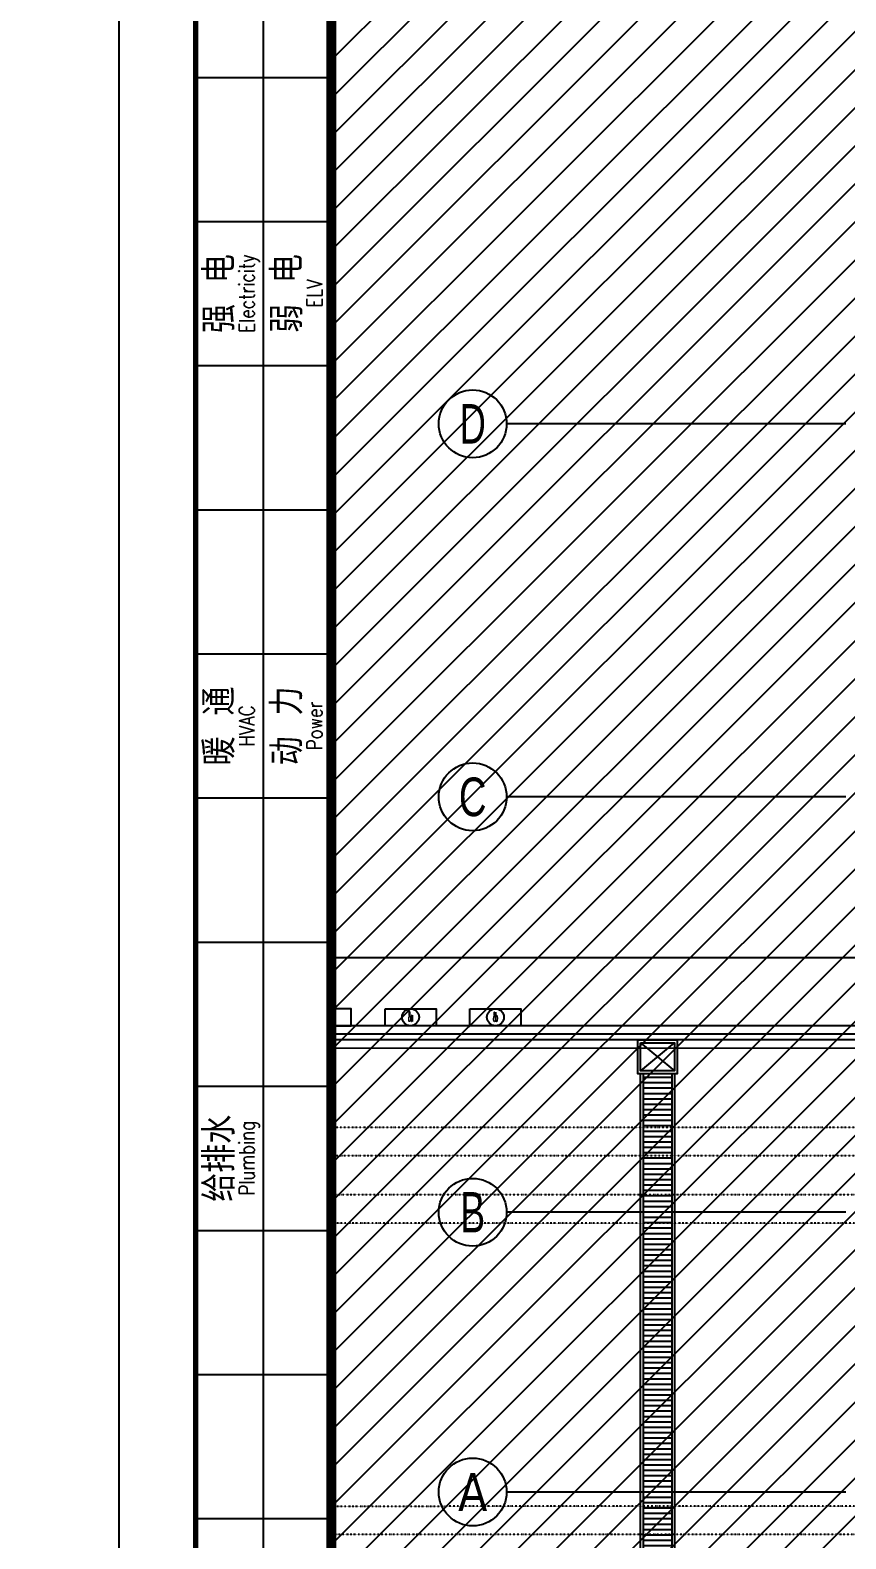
# Model space of a CAD drawing. Extents: x -12047294 to -5625356, y -1456591 to -622873.
# Drawn here: x -5827320 to -5812892, y -754052 to -727359 of the extents above; entities that cross this region are included whole.
import ezdxf
from ezdxf.enums import TextEntityAlignment as Align
from ezdxf.xclip import XClip

# ---------------------------------------------------------------- set-up
doc = ezdxf.new("R2010")
doc.units = 0
doc.header["$LTSCALE"] = 10
doc.header["$MEASUREMENT"] = 0
doc.header["$XCLIPFRAME"] = 2
for name, pattern in [('CONTINOUS', [0]), ('DASH', [0.35, 0.25, -0.1]), ('DIVIDE2', [0.625, 0.25, -0.125, 0, -0.125, 0, -0.125])]:
    doc.linetypes.add(name, pattern=pattern)
for name, color, linetype in [('A-DECORATIVE_装饰板_', 191, 'Continuous'), ('A-DIMAXIS', 3, 'Continuous'), ('A-DITCH_路边沟_', 154, 'Continuous'), ('A-LINE_车行道边线_', 6, 'Continuous'), ('A-PUB_HATCH', 8, 'Continuous'), ('A-STRUCTURE_结构线_', 40, 'CONTINOUS'), ('A-TEXTROOM-报建', 210, 'Continuous'), ('A-风道', 150, 'DASH'), ('A2-边沟', 152, 'Continuous'), ('AXIS_TEXT', 7, 'Continuous'), ('EQUIP-楼控', 3, 'Continuous'), ('EQUIP-箱柜', 3, 'Continuous'), ('S-4照明箱', 127, 'Continuous'), ('图框', 7, 'Continuous')]:
    doc.layers.add(name, color=color, linetype=linetype)
doc.styles.add('_TCH_AXIS', font='tjromand.shx', dxfattribs={"bigfont": 'tjhts.shx'})
doc.styles.add('COMPLEX', font='COMPLEX')
doc.styles.add('SMEDI', font='simplex.shx', dxfattribs={"width": 0.75, "bigfont": 'tjhts.shx'})
doc.styles.add('TKZ1_tjhts.shx', font='tjromant.shx', dxfattribs={"bigfont": 'tjhts.shx'})
doc.styles.add('TKZ2_tjkts.shx', font='tjromant.shx', dxfattribs={"bigfont": 'tjkts.shx'})

# ---------------------------------------------------------------- blocks, each defined once
blk = doc.blocks.new('监控设施')
at = {"layer": 'EQUIP-楼控'}
blk.add_lwpolyline([(0, 0), (900, 0), (900, -300), (0, -300)], close=True, dxfattribs=at)
blk.add_circle((450, -150), 150, dxfattribs=at)
at = {"layer": 'EQUIP-楼控', "style": 'SMEDI', "width": 0.4352678571680619}
blk.add_text('8a', height=171.4246949044535, rotation=359.9994758396491, dxfattribs=at).set_placement((410.8491508290172, -224.9560163132846, -1258.595299698594), (490.4391877502202, -224.9567444287241, -1258.595299698594), align=Align.FIT)
blk = doc.blocks.new('广播箱柜')
at = {"layer": 'EQUIP-楼控'}
blk.add_lwpolyline([(0, 0), (900, 0), (900, -300), (0, -300)], close=True, dxfattribs=at)
blk.add_circle((450, -150), 149.9999999999999, dxfattribs=at)
at = {"layer": 'EQUIP-楼控', "style": 'SMEDI', "width": 0.4352678571680622}
blk.add_text('8b', height=171.4246949044534, rotation=359.9994758396491, dxfattribs=at).set_placement((410.8491508290172, -224.9560163132846, -1258.595299698594), (490.4391877502202, -224.9567444287241, -1258.595299698594), align=Align.FIT)
blk = doc.blocks.new('JBX')
at = {"layer": 'S-4照明箱'}
blk.add_lwpolyline([(-450, 0), (450, 0), (450, 300), (-450, 300)], close=True, dxfattribs=at)
blk.add_circle((1.433030754327774, 186.1360360011458), 157.5, dxfattribs=at)
at = {"layer": 'S-4照明箱', "style": 'SMEDI', "width": 1.142857142857143}
blk.add_text('4', height=164.0979538615228, dxfattribs=at).set_placement((-45.45209892039301, 104.0870590703844), (48.31816042904858, 104.0870590703844), align=Align.FIT)
blk = doc.blocks.new('FDFe23wdwd3234')
at = {"layer": 'A-PUB_HATCH'}
h = blk.add_hatch(dxfattribs=at)
h.set_pattern_fill('LINE', color=156, scale=99.99999999999963)
h.set_pattern_definition([(0, (-67036810.12401464, -9665284.70808288), (0, 95.24999999999966), [])])
h.paths.add_polyline_path([(-26583.73005020805, 7550.261420203838), (-26083.7300501857, 7550.261420203838), (-26083.17330809124, -1350.349850592669), (-26583.17330810614, -1350.349850592669)])
at = {"layer": 'A-DECORATIVE_装饰板_', "color": 156}
blk.add_line((-8801.055394502357, 8250.979877531994), (-35500.48067288287, 8249.885783143809), dxfattribs=at)
at = {"layer": 'A-DITCH_路边沟_', "color": 156}
blk.add_line((-8801.055394502357, 8000.979877531993), (-35500.48053881712, 7999.885783143807), dxfattribs=at)
for points in [[(-26633.17330836691, -1350.375763993244), (-26633.17330804654, 7550.261420203838)], [(-26583.17330809124, -1350.373408229556), (-26583.17330810614, 7550.261420203838)], [(-26083.17330812104, 7550.261420203838), (-26083.17330809124, -1350.349850592669)], [(-26033.17330768891, 7550.261420203838), (-26033.17330993898, -1350.34749482898)]]:
    blk.add_lwpolyline(points, dxfattribs=at)
at = {"layer": 'A-LINE_车行道边线_', "color": 156}
blk.add_line((-8801.061541231351, 8150.979877405334), (-35500.48668554612, 8149.885783017147), dxfattribs=at)
at = {"layer": 'A-STRUCTURE_结构线_', "color": 156}
for p, q in [((-8801.061541231351, 9600.979877405336), (-35500.48681961186, 9599.88578301715)), ((-8801.061541231351, 8400.979877405334), (-35500.48681961186, 8399.885783017147))]:
    blk.add_line(p, q, dxfattribs=at)
at = {"layer": 'A-风道', "color": 156, "linetype": 'DIVIDE2'}
for p, q in [((-8800.987780468538, 6600.979878915939), (-35500.41305884904, 6599.885784527753)), ((-8800.967291371897, 6100.979879335036), (-35500.39256975241, 6099.885784946848))]:
    blk.add_line(p, q, dxfattribs=at)
for points in [[(-3212.821521410719, 5406.85527074011), (-37430.16623912938, 5406.85527074011)], [(-3712.821521410719, 4906.85527074011), (-37430.16623912938, 4906.85527074011)], [(-3712.821521410719, -93.33293708181007), (-37430.16623912938, -106.0246730777435)], [(-3212.821521410719, -593.1447292598896), (-37430.16623912938, -606.0246730777435)]]:
    blk.add_lwpolyline(points, dxfattribs=at)
at = {"layer": 'A2-边沟', "color": 156}
for p, q in [((-26036.93562974967, 8100.261420203839), (-26633.88718352653, 7600.261420203839)), ((-26633.7300502006, 8100.261420226191), (-26033.7300502006, 7600.261420203839))]:
    blk.add_line(p, q, dxfattribs=at)
blk.add_lwpolyline([(-26683.7300502006, 8150.261420203838), (-25983.7300502006, 8150.261420203838), (-25983.7300502006, 7550.261420203838), (-26683.7300502006, 7550.261420203838)], close=True, dxfattribs=at)
blk.add_lwpolyline([(-26633.7300502006, 8100.261420203839), (-26033.7300502006, 8100.261420203839), (-26033.7300502006, 7600.261420203839), (-26633.7300502006, 7600.261420203839), (-26633.7300502006, 8100.261420203839)], dxfattribs=at)
at = {"layer": 'EQUIP-楼控', "color": 156}
blk.add_blockref('监控设施', (-31150.69946131296, 8700.257847639268), dxfattribs=at)
at = {"layer": 'EQUIP-箱柜', "color": 156, "extrusion": (-1.29335386e-07, 0.0031561994628212, 0.9999950191900628), "rotation": 0.0023478892222135}
blk.add_blockref('广播箱柜', (-29650.69882563989, 8700.197569226046, 26.51666603221081), dxfattribs=at)
at = {"layer": 'S-4照明箱', "color": 156}
blk.add_blockref('JBX', (-32200.71191059985, 8400.175904151518), dxfattribs=at)
blk = doc.blocks.new('2015建筑类图框_A0')
for p, q in [((17, 32.99999999999818), (17.00000000000011, 337.9999999999982)), ((9.000000000000114, 269.9999999999986), (25.00000000000011, 269.9999999999986)), ((9.000000000000114, 252.9999999999986), (25.00000000000011, 252.9999999999986)), ((9.000000000000114, 235.9999999999986), (25.00000000000011, 235.9999999999986)), ((9.000000000000114, 218.9999999999987), (25.00000000000011, 218.9999999999987)), ((9.000000000000114, 201.9999999999986), (25.00000000000011, 201.9999999999986)), ((9.000000000000114, 184.9999999999986), (25.00000000000011, 184.9999999999986)), ((9.000000000000114, 167.9999999999986), (25.00000000000011, 167.9999999999986)), ((9.000000000000114, 150.9999999999986), (25.00000000000011, 150.9999999999986)), ((9.000000000000114, 133.9999999999986), (25.00000000000011, 133.9999999999986)), ((9, 116.9999999999986), (25, 116.9999999999986)), ((9, 99.99999999999865), (25, 99.99999999999865))]:
    blk.add_line(p, q)
at = {"const_width": 1.199999999999999}
blk.add_lwpolyline([(24.99999999999943, 831), (1178.999999999999, 830.9999999999995), (1178.999999999999, 9.999999999999543), (25, 10), (24.99999999999943, 831)], close=True, dxfattribs=at)
at = {"layer": '图框'}
blk.add_line((0, 0), (3.411e-13, 841), dxfattribs=at)
at = {"layer": '图框', "const_width": 0.6}
blk.add_lwpolyline([(25, 10), (9.000000000000682, 10), (9.000000000000114, 337.9999999999982), (25.00000000000011, 337.9999999999982)], dxfattribs=at)
at = {"style": 'TKZ2_tjkts.shx', "width": 0.8}
for s, p in [('Electricity', (15.02442375687894, 244.4999999999986)), ('ELV', (23.02442375687872, 244.4999999999986)), ('HVAC', (15.02442375687906, 193.4999999999995)), ('Power', (23.02442375687838, 193.4999999999986)), ('Plumbing', (15.02442375687872, 142.4999999999995))]:
    blk.add_text(s, height=1.8, rotation=90, dxfattribs=at).set_placement(p, align=Align.MIDDLE_CENTER)
at = {"style": 'TKZ2_tjkts.shx'}
for s, p in [('强 电', (11.79339965045199, 244.4999999999986)), ('弱 电', (19.79339965045176, 244.4999999999982)), ('暖 通', (11.7933996504521, 193.4999999999986)), ('动 力', (19.79339965045142, 193.4999999999986)), ('给排水', (11.79339965045176, 142.4999999999986))]:
    blk.add_text(s, height=3.6, rotation=90, dxfattribs=at).set_placement(p, align=Align.MIDDLE_CENTER)
at = {"style": 'TKZ1_tjhts.shx', "flags": 1}
for tag, p in [('CLIENT', (1138.999999998658, 392.8777875454475)), ('PROJETNAME', (1138.999999998659, 295.7170680904646)), ('SHEETTITLE', (1138.999999998659, 138.3064890712576))]:
    blk.add_attdef(tag, text='', height=5, dxfattribs=at).set_placement(p, align=Align.MIDDLE_CENTER)
at = {"style": 'TKZ1_tjhts.shx'}
for tag, height, p in [('SUB-PROJECT', 3.6, (1148.999999998994, 282.000002223841)), ('SPRONO', 3, (1168.852846214811, 271.4638001611211)), ('DISLIN', 3.6, (1129.113861318944, 125.0165517710425)), ('STAGE', 3.6, (1168.846431443478, 124.5911853885745)), ('REV', 3, (1168.42072034003, 115.0912753739271)), ('SHENO', 3, (1128.971955013341, 114.0987443765084))]:
    blk.add_attdef(tag, text='', height=height, dxfattribs=at).set_placement(p, align=Align.MIDDLE_CENTER)
at = {"style": 'TKZ1_tjhts.shx', "width": 0.6}
blk.add_attdef('PRONO', text='', height=3, dxfattribs=at).set_placement((1129.120276090275, 271.7709236738551), align=Align.MIDDLE_CENTER)
blk = doc.blocks.new('*U174')
at = {"layer": '图框'}
blk.add_blockref('2015建筑类图框_A0', (0, 0), dxfattribs=at)
blk = doc.blocks.new('_AXISO')
blk.add_circle((0, 0), 0.5)
at = {"layer": 'AXIS_TEXT', "style": 'COMPLEX', "width": 1.041666666666666}
blk.add_attdef('A', text='', height=0.56, dxfattribs=at).set_placement((-0.25, -0.28), (0.25, -0.28), align=Align.FIT)

msp = doc.modelspace()

# ---------------------------------------------------------------- hatches: boundary and pattern name
at = {"layer": 'A-TEXTROOM-报建'}
h = msp.add_hatch(dxfattribs=at)
h.set_pattern_fill('ANSI31', color=156, scale=300)
h.set_pattern_definition([(45, (6459.619394076987, 6.519258000000002e-09), (-336.7596045400932, 336.7596045400933), [])])
edge = h.paths.add_edge_path(flags=16)
edge.add_arc((-5789890.132327908, -733372.8536264246), 19800.26091907911, 180.000016833296, 210.3318238795437)
edge.add_line((-5806980.038232072, -743372.1260324741), (-5798690.907261609, -743374.9611157838))
edge.add_arc((-5798679.070719592, -768353.958319008), 24979.00000765464, 71.82958844638591, 90.02715016320337, ccw=False)
edge.add_arc((-5798679.070721, -768353.9583170724), 24979.00000625385, 46.40636196379961, 71.82958844193843, ccw=False)
edge.add_arc((-5761511.422679141, -729209.4340286279), 29000.00000031417, 226.5507286022982, 235.7234438162405)
edge.add_line((-5777843.874263518, -753172.9693534138), (-5734626.487033113, -753172.359811897))
edge.add_line((-5734626.487033113, -753172.359811897), (-5734626.636527522, -742572.9868038807))
edge.add_line((-5734626.636527522, -742572.9868038807), (-5724090.313392124, -742573.2344917456))
edge.add_line((-5724090.313392124, -742573.2344917456), (-5724090.313392124, -706872.9591507564))
edge.add_line((-5724090.313392124, -706872.9591507564), (-5715090.371727741, -706872.9591508756))
edge.add_line((-5715090.371727741, -706872.9591508756), (-5715090.371727741, -697848.8849369201))
edge.add_arc((-5806750.55763579, -701974.8211650274), 91753.00011692576, 2.577337801971878, 4.963321135910387)
edge.add_arc((-5757072.824562837, -697881.7616733047), 41907.99999741253, 5.264520637321024, 17.98610178371848)
edge.add_arc((-5817479.256922604, -718426.1172133742), 105710.0000022338, 18.46725138437174, 21.43718532617446)
edge.add_arc((-5747881.983786687, -689052.1980597104), 30251.99999639568, 17.8262185800344, 40.55904766200953)
edge.add_arc((-5746701.096957909, -686704.3251357946), 27846.71451721909, 38.46829706095653, 72.8207540943742)
edge.add_arc((-5793741.701094583, -821555.8156701587), 170652.4493144849, 71.10420003610355, 72.75697790007004)
edge.add_line((-5743156.003848745, -658573.1610986205), (-5782091.305972605, -658573.1610986205))
edge.add_line((-5782091.305972605, -658573.1610986205), (-5782091.305972605, -664172.8504494192))
edge.add_line((-5782091.305972605, -664172.8504494192), (-5804290.405290081, -664172.8502521688))
edge.add_line((-5804290.405290081, -664172.8502521688), (-5804290.407255813, -680572.7724047886))
edge.add_line((-5804290.407255813, -680572.7724047886), (-5809690.40989393, -680572.771757445))
edge.add_line((-5809690.40989393, -680572.771757445), (-5809690.393246985, -733372.8594436708))
h.paths.add_polyline_path([(-5821993.283692228, -644043.684593948), (-5678940.272968142, -644043.684593948), (-5678940.272968142, -767193.6845939481), (-5821993.283692228, -767193.6845939481)])

# ---------------------------------------------------------------- linework, layer by layer
at = {"layer": 'A-DIMAXIS'}
for p, q in [((-5812892.339411306, -734323.4332680913), (-5818892.339411307, -734323.4332680919)), ((-5812892.339411306, -740923.4332680883), (-5818892.339411307, -740923.4332680886)), ((-5812892.339411305, -748273.4332680905), (-5818892.339411305, -748273.433268091)), ((-5812892.339411305, -753223.4332680905), (-5818892.339411305, -753223.4332680906))]:
    msp.add_line(p, q, dxfattribs=at)
at = {"layer": 'A-TEXTROOM-报建', "color": 156, "elevation": -200}
msp.add_lwpolyline([(-5821993.283692228, -644043.684593948), (-5678940.272968142, -644043.684593948), (-5678940.272968142, -767193.6845939481), (-5821993.283692228, -767193.6845939481)], close=True, dxfattribs=at)

# ---------------------------------------------------------------- block references
ref = msp.add_blockref('FDFe23wdwd3234', (-5789889.656566023, -753373.4191510241, -100))
XClip(ref).set_block_clipping_path([(-32103.6271261964, -13820.265442928998), (110949.38359788712, 109329.73455707124)])
at = {"layer": 'A-DIMAXIS'}
ref = msp.add_blockref('_AXISO', (-5819492.339411306, -734323.4332680919), dxfattribs=dict(at, xscale=1200, yscale=1200, zscale=1200))
ref.add_attrib('A', 'D', dxfattribs={"height": 698.9222472437887, "style": '_TCH_AXIS'}).set_placement((-5819725.313493721, -734672.8943917134), (-5819259.365328892, -734672.8943917134), align=Align.FIT)
ref = msp.add_blockref('_AXISO', (-5819492.339411306, -740923.4332680886), dxfattribs=dict(at, xscale=1200, yscale=1200, zscale=1200))
ref.add_attrib('A', 'C', dxfattribs={"height": 683.5361158136573, "style": '_TCH_AXIS'}).set_placement((-5819736.459452667, -741265.2013259955), (-5819248.219369945, -741265.2013259955), align=Align.FIT)
ref = msp.add_blockref('_AXISO', (-5819492.339411303, -748273.433268091), dxfattribs=dict(at, xscale=1200, yscale=1200, zscale=1200))
ref.add_attrib('A', 'B', dxfattribs={"height": 714.2227232178038, "style": '_TCH_AXIS', "width": 0.9285714285716414}).set_placement((-5819713.408349445, -748630.5446296999), (-5819271.270473166, -748630.5446296999), align=Align.FIT)
ref = msp.add_blockref('_AXISO', (-5819492.339411303, -753223.4332680906), dxfattribs=dict(at, xscale=1200, yscale=1200, zscale=1200))
ref.add_attrib('A', 'A', dxfattribs={"height": 668.1626448272989, "style": '_TCH_AXIS'}).set_placement((-5819746.877561715, -753557.5145905042), (-5819237.801260896, -753557.5145905042), align=Align.FIT)
at = {"layer": '图框', "xscale": 150, "yscale": 150, "zscale": 150}
msp.add_blockref('*U174', (-5825743.283692228, -768693.6845939562, -200), dxfattribs=at)

doc.saveas('drawing.dxf')
